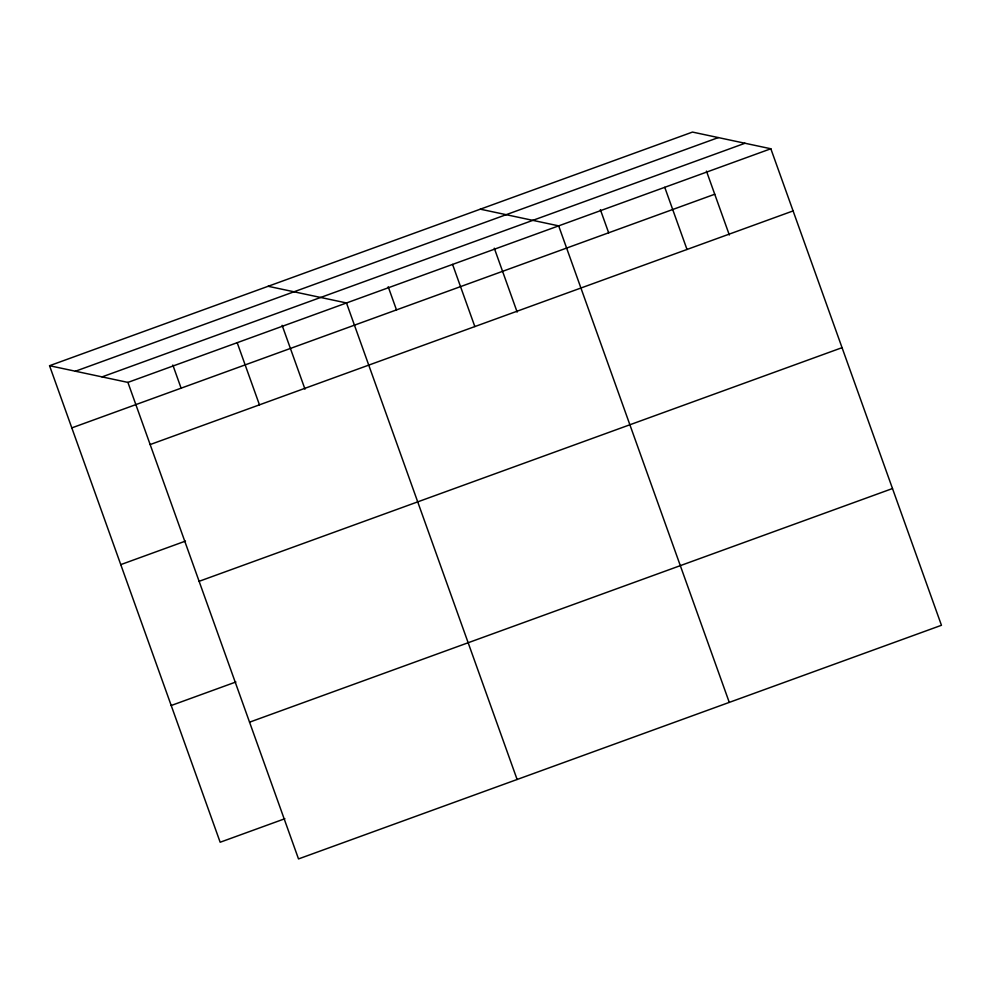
<?xml version="1.0" encoding="UTF-8"?>
<svg xmlns="http://www.w3.org/2000/svg" width="991" height="991" viewBox="0 0 991 991"><rect width="100%" height="100%" fill="white"/><g stroke="black" fill="none" stroke-linecap="round" stroke-linejoin="round"><path stroke-width="1.49" d="M49.55 365.716L692.486 132.076L770.837 148.761L941.45 625.284L298.514 858.924L127.901 382.402L49.55 365.716L220.163 842.239L284.888 818.715M75.403 371.229L718.339 137.588M102.036 376.902L744.972 143.261M127.901 382.402L770.837 148.761M71.81 427.889L714.746 194.236M150.149 444.563L793.085 210.922M120.766 564.622L185.478 541.098M199.117 581.308L842.053 347.668M171.208 705.505L235.92 681.981M249.559 722.179L892.495 488.538M480.313 209.175L558.664 225.861L729.277 702.384M268.152 286.288L346.491 302.961L517.116 779.483M706.459 171.109L729.326 234.966M664.75 187.311L687.011 249.472M600.373 209.658L608.66 232.786M494.298 248.208L517.153 312.078M452.577 264.411L474.838 326.572M388.212 286.758L396.487 309.898M282.125 325.321L304.993 389.178M237.196 342.688L259.456 404.848M172.83 365.035L181.105 388.162"/></g></svg>
